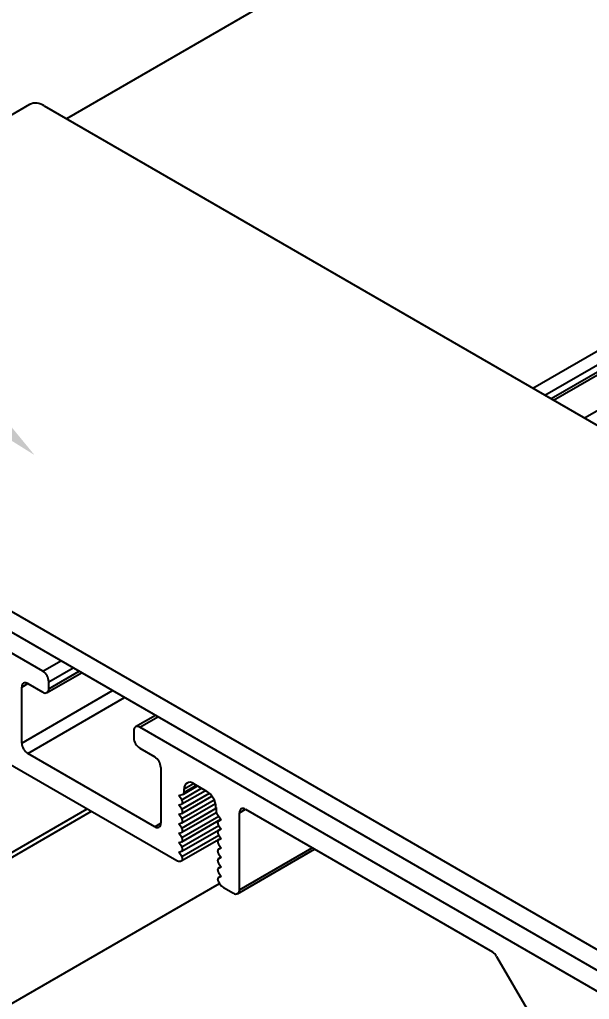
# Model space of a CAD drawing. Extents: x -2.4 to 12.9, y -12.4 to 0.3.
# Drawn here: x 8.744 to 10.076, y -6.284 to -3.996 of the extents above; entities that cross this region are included whole.
import ezdxf
from ezdxf import colors
from ezdxf.entities.mleader import LeaderData, LeaderLine
from ezdxf.math import Vec2, Vec3

# ---------------------------------------------------------------- set-up
doc = ezdxf.new("R2010")
doc.units = 0
doc.header["$LTSCALE"] = 0.5
doc.header["$MEASUREMENT"] = 0
doc.layers.add('FAB DWG', color=221, linetype='CONTINUOUS')
doc.layers.add('Housing', color=150, linetype='CONTINUOUS')
doc.layers.add('Joiner', color=11, linetype='CONTINUOUS', plot=False)
doc.styles.add('LSAD_Standard', font='arial.ttf')

msp = doc.modelspace()

# ---------------------------------------------------------------- linework, layer by layer
at = {"layer": 'Housing', "transparency": 16777216}
for p, q in [((10.1785, -3.4624), (8.8532, -4.2275)), ((9.9434, -4.8568), (11.1112, -4.1826)), ((9.9717, -4.8731), (11.1287, -4.2052)), ((9.9858, -4.8813), (11.1373, -4.2166)), ((9.9917, -4.8847), (11.1408, -4.2213)), ((10.0641, -4.9265), (11.1829, -4.2806)), ((8.798, -5.518), (7.7137, -4.8921)), ((8.798, -5.518), (8.8404, -5.4935)), ((8.8122, -5.5425), (8.8687, -5.5099)), ((8.808, -5.568), (8.8887, -5.5214)), ((8.8122, -5.5589), (8.8829, -5.518)), ((8.749, -5.555), (8.7631, -5.5469)), ((8.749, -5.6857), (8.749, -5.555)), ((8.7631, -5.5469), (8.798, -5.567)), ((8.8122, -5.5589), (8.8122, -5.5425)), ((8.749, -5.6857), (8.9611, -5.5632)), ((8.7631, -5.7102), (8.9894, -5.5795)), ((9.0615, -5.6212), (9.0148, -5.6481)), ((9.0247, -5.6489), (9.0672, -5.6244)), ((10.109, -6.2749), (9.0247, -5.6489)), ((9.0106, -5.6571), (9.0106, -5.6734)), ((9.0247, -5.6979), (9.0596, -5.7181)), ((9.0596, -5.8814), (8.7631, -5.7102)), ((8.7117, -5.7295), (9.1111, -5.96)), ((9.0738, -5.7425), (9.0738, -5.8732)), ((9.1269, -5.8048), (9.1599, -5.7858)), ((9.1285, -5.793), (9.1504, -5.7804)), ((9.1285, -5.8012), (9.1575, -5.7844)), ((9.1504, -5.7804), (9.181, -5.798)), ((9.1162, -5.8081), (9.1263, -5.8051)), ((9.1227, -5.8182), (9.1162, -5.8081)), ((9.1227, -5.8182), (9.1693, -5.7913)), ((9.1227, -5.8402), (9.1875, -5.8029)), ((9.1231, -5.828), (9.178, -5.7963)), ((9.1231, -5.85), (9.1933, -5.8095)), ((9.1285, -5.8012), (9.1285, -5.793)), ((9.1162, -5.8301), (9.1225, -5.8282)), ((9.1227, -5.8402), (9.1162, -5.8301)), ((9.1227, -5.8623), (9.1986, -5.8185)), ((9.1231, -5.8721), (9.2016, -5.8268)), ((8.1761, -6.2585), (8.9021, -5.8394)), ((8.1796, -6.2676), (8.9117, -5.845)), ((9.1162, -5.8521), (9.1225, -5.8503)), ((9.1227, -5.8623), (9.1162, -5.8521)), ((9.1227, -5.8843), (9.2029, -5.838)), ((9.1227, -5.9063), (9.2092, -5.8565)), ((9.1231, -5.8941), (9.2036, -5.8477)), ((9.2029, -5.8359), (9.2029, -5.8441)), ((9.2051, -5.8506), (9.2152, -5.8652)), ((9.2576, -5.8487), (9.2718, -5.8405)), ((9.2576, -6.0283), (9.2576, -5.8487)), ((9.2718, -5.8405), (9.8487, -6.1736)), ((9.0596, -5.8814), (9.0738, -5.8732)), ((9.1162, -5.8742), (9.1225, -5.8723)), ((9.1227, -5.8843), (9.1162, -5.8742)), ((9.1227, -5.9284), (9.2092, -5.8785)), ((9.1231, -5.9162), (9.2141, -5.8636)), ((9.2146, -5.8643), (9.2083, -5.8679)), ((9.2087, -5.8678), (9.2146, -5.8643)), ((9.2152, -5.8652), (9.2087, -5.8678)), ((9.2089, -5.8781), (9.2152, -5.8872)), ((9.1162, -5.8962), (9.1225, -5.8944)), ((9.1227, -5.9063), (9.1162, -5.8962)), ((9.1227, -5.9504), (9.2092, -5.9006)), ((9.1231, -5.9382), (9.2141, -5.8857)), ((9.2146, -5.8864), (9.2083, -5.89)), ((9.2087, -5.8898), (9.2146, -5.8864)), ((9.2152, -5.8872), (9.2087, -5.8898)), ((9.2089, -5.9002), (9.2152, -5.9093)), ((9.1162, -5.9183), (9.1225, -5.9164)), ((9.1227, -5.9284), (9.1162, -5.9183)), ((9.1231, -5.9603), (9.2141, -5.9077)), ((9.2146, -5.9084), (9.2083, -5.912)), ((9.2087, -5.9119), (9.2146, -5.9084)), ((9.2152, -5.9093), (9.2087, -5.9119)), ((9.2089, -5.9222), (9.2152, -5.9313)), ((9.1162, -5.9403), (9.1225, -5.9385)), ((9.1227, -5.9504), (9.1162, -5.9403)), ((9.2146, -5.9304), (9.2083, -5.9341)), ((9.2087, -5.9339), (9.2146, -5.9305)), ((9.2152, -5.9313), (9.2087, -5.9339)), ((9.2089, -5.9443), (9.2152, -5.9534)), ((9.2535, -6.0375), (9.4332, -5.9337)), ((9.2576, -6.0283), (9.4274, -5.9303)), ((9.1201, -5.9615), (9.1227, -5.9604)), ((9.2146, -5.9525), (9.2083, -5.9561)), ((9.2087, -5.9559), (9.2146, -5.9525)), ((9.2152, -5.9534), (9.2087, -5.9559)), ((9.2089, -5.9663), (9.2152, -5.9754)), ((9.2146, -5.9745), (9.2083, -5.9782)), ((9.2087, -5.978), (9.2146, -5.9746)), ((9.2152, -5.9754), (9.2087, -5.978)), ((9.2089, -5.9883), (9.2152, -5.9975)), ((8.1755, -6.6116), (9.2111, -6.0138)), ((9.2146, -5.9966), (9.2083, -6.0002)), ((9.2087, -6), (9.2146, -5.9966)), ((9.2152, -5.9975), (9.2087, -6)), ((9.2087, -6.01), (9.2113, -6.0141)), ((9.2203, -6.0231), (9.2435, -6.0365)), ((9.8587, -6.1841), (9.9353, -6.3168))]:
    msp.add_line(p, q, dxfattribs=at)
at = {"layer": 'Housing', "transparency": 16777216, "flags": 128}
for points in [[(9.1225, -5.8282), (9.1234, -5.8278), (9.1241, -5.827), (9.1246, -5.8259), (9.1248, -5.8245), (9.1247, -5.823), (9.1243, -5.8214), (9.1236, -5.8197), (9.1227, -5.8182)], [(9.1225, -5.8503), (9.1234, -5.8498), (9.1241, -5.849), (9.1246, -5.8479), (9.1248, -5.8465), (9.1247, -5.845), (9.1243, -5.8434), (9.1236, -5.8418), (9.1227, -5.8402)], [(9.1225, -5.8723), (9.1234, -5.8719), (9.1241, -5.8711), (9.1246, -5.8699), (9.1248, -5.8686), (9.1247, -5.8671), (9.1243, -5.8655), (9.1236, -5.8638), (9.1227, -5.8623)], [(9.2087, -5.8678), (9.2078, -5.8683), (9.2071, -5.8692), (9.2068, -5.8704), (9.2066, -5.8718), (9.2068, -5.8733), (9.2073, -5.875), (9.208, -5.8766), (9.2089, -5.8781)], [(9.1225, -5.8944), (9.1234, -5.8939), (9.1241, -5.8931), (9.1246, -5.892), (9.1248, -5.8906), (9.1247, -5.8891), (9.1243, -5.8875), (9.1236, -5.8859), (9.1227, -5.8843)], [(9.2087, -5.8898), (9.2078, -5.8904), (9.2071, -5.8912), (9.2068, -5.8924), (9.2066, -5.8938), (9.2068, -5.8954), (9.2073, -5.897), (9.208, -5.8986), (9.2089, -5.9002)], [(9.1225, -5.9164), (9.1234, -5.916), (9.1241, -5.9151), (9.1246, -5.914), (9.1248, -5.9127), (9.1247, -5.9112), (9.1243, -5.9095), (9.1236, -5.9079), (9.1227, -5.9063)], [(9.2087, -5.9119), (9.2078, -5.9124), (9.2071, -5.9133), (9.2068, -5.9145), (9.2066, -5.9159), (9.2068, -5.9174), (9.2073, -5.919), (9.208, -5.9207), (9.2089, -5.9222)], [(9.1225, -5.9385), (9.1234, -5.938), (9.1241, -5.9372), (9.1246, -5.9361), (9.1248, -5.9347), (9.1247, -5.9332), (9.1243, -5.9316), (9.1236, -5.93), (9.1227, -5.9284)], [(9.2087, -5.9339), (9.2078, -5.9345), (9.2071, -5.9353), (9.2068, -5.9365), (9.2066, -5.9379), (9.2068, -5.9395), (9.2073, -5.9411), (9.208, -5.9427), (9.2089, -5.9443)], [(9.1227, -5.9604), (9.1236, -5.9599), (9.1242, -5.9591), (9.1246, -5.9579), (9.1248, -5.9566), (9.1246, -5.9551), (9.1242, -5.9535), (9.1236, -5.952), (9.1227, -5.9504)], [(9.2087, -5.9559), (9.2078, -5.9565), (9.2071, -5.9574), (9.2068, -5.9586), (9.2066, -5.96), (9.2068, -5.9615), (9.2073, -5.9631), (9.208, -5.9648), (9.2089, -5.9663)], [(9.2087, -5.978), (9.2078, -5.9785), (9.2071, -5.9794), (9.2068, -5.9806), (9.2066, -5.982), (9.2068, -5.9836), (9.2073, -5.9852), (9.208, -5.9868), (9.2089, -5.9883)], [(9.2087, -6), (9.2078, -6.0006), (9.2072, -6.0014), (9.2068, -6.0025), (9.2066, -6.0039), (9.2068, -6.0054), (9.2072, -6.0069), (9.2078, -6.0085), (9.2087, -6.01)]]:
    msp.add_lwpolyline(points, dxfattribs=at)
at = {"layer": 'Housing', "transparency": 16777216}
for centre, radius, start, end in [((8.7814, -5.5439), 0.0307, 2.6055, 57.3945), ((8.7576, -5.5536), 0.00873, 50.7969, 189.2141), ((8.8035, -5.5602), 0.00873, 230.7967, 9.2139), ((9.0192, -5.6557), 0.00873, 50.7967, 189.214), ((9.0413, -5.672), 0.0307, 182.6055, 237.3946), ((8.7797, -5.6843), 0.0307, 182.6055, 237.3945), ((9.0431, -5.7439), 0.0307, 2.6055, 57.3945), ((9.1419, -5.7908), 0.0135, 50.7966, 189.214), ((9.1248, -5.8017), 0.00371, 292.5514, 7.6417), ((9.1553, -5.8381), 0.0476, 2.6055, 57.3945), ((9.2149, -5.8436), 0.012, 182.3555, 215.7764), ((9.2662, -5.8473), 0.00873, 50.7967, 189.214), ((9.0652, -5.8746), 0.00873, 230.7967, 9.214), ((9.1171, -5.9512), 0.0107, 235.5963, 286.5599), ((9.2351, -5.9993), 0.028, 211.8168, 238.3212), ((9.249, -6.0297), 0.00873, 230.7967, 9.214), ((9.8334, -6.198), 0.0289, 28.8556, 58.0453)]:
    msp.add_arc(centre, radius, start, end, dxfattribs=at)
at = {"layer": 'Joiner', "transparency": 16777216}
for p, q in [((8.7673, -4.1941), (7.707, -4.8071)), ((8.8012, -4.1975), (11.2277, -5.5982)), ((7.7406, -4.8098), (10.167, -6.2105)), ((7.7406, -4.8586), (10.167, -6.2593))]:
    msp.add_line(p, q, dxfattribs=at)
msp.add_arc((8.7814, -4.2252), 0.0341, 54.3824, 114.3071, dxfattribs=at)

# ---------------------------------------------------------------- leaders
at = {"layer": 'FAB DWG', "ltscale": 0.5, "transparency": 16777216}
ml = msp.add_multileader_mtext('Standard', dxfattribs=at)
ml.set_content('\\A1;BK00828 (x1)\\PHW08380 (x4)', color=256, style='LSAD_Standard')
ml.set_leader_properties()
ml.build(insert=Vec2(0, 0))
ml.multileader.update_dxf_attribs({"text_left_attachment_type": 2, "dogleg_length": 0.36, "arrow_head_size": 0.1875})
ctx = ml.context
ctx.base_point, ctx.char_height, ctx.arrow_head_size, ctx.landing_gap_size, ctx.plane_origin = Vec3(5.7071, -4.3343), 0.1875, 0.1875, 0.09, Vec3(9.9615, 9.8232)
ctx.left_attachment, ctx.text_align_type = 2, 2
notes = []
notes.append((ctx, [(1, (1, 1, 0), (7.8226, -4.1748), (-1, 0), 0.2772, [(0, [(8.7788, -5.0131)], 0, [])])]))
ctx.mtext.insert, ctx.mtext.width, ctx.mtext.defined_height, ctx.mtext.alignment, ctx.mtext.flow_direction = Vec3(7.4553, -4.0535), 2.351815, 0.6491, 3, 5
for ctx, leaders in notes:
    for number, flags, end, landing, length, lines in leaders:
        leader = LeaderData()
        leader.index, (leader.has_last_leader_line, leader.has_dogleg_vector, leader.attachment_direction) = number, flags
        leader.last_leader_point, leader.dogleg_vector, leader.dogleg_length = Vec3(end), Vec3(landing), length
        for number, points, colour, breaks in lines:
            line = LeaderLine()
            line.index, line.vertices, line.color, line.breaks = number, Vec3.list(points), colors.encode_raw_color(colour), breaks
            leader.lines.append(line)
        ctx.leaders.append(leader)

doc.saveas('drawing.dxf')
